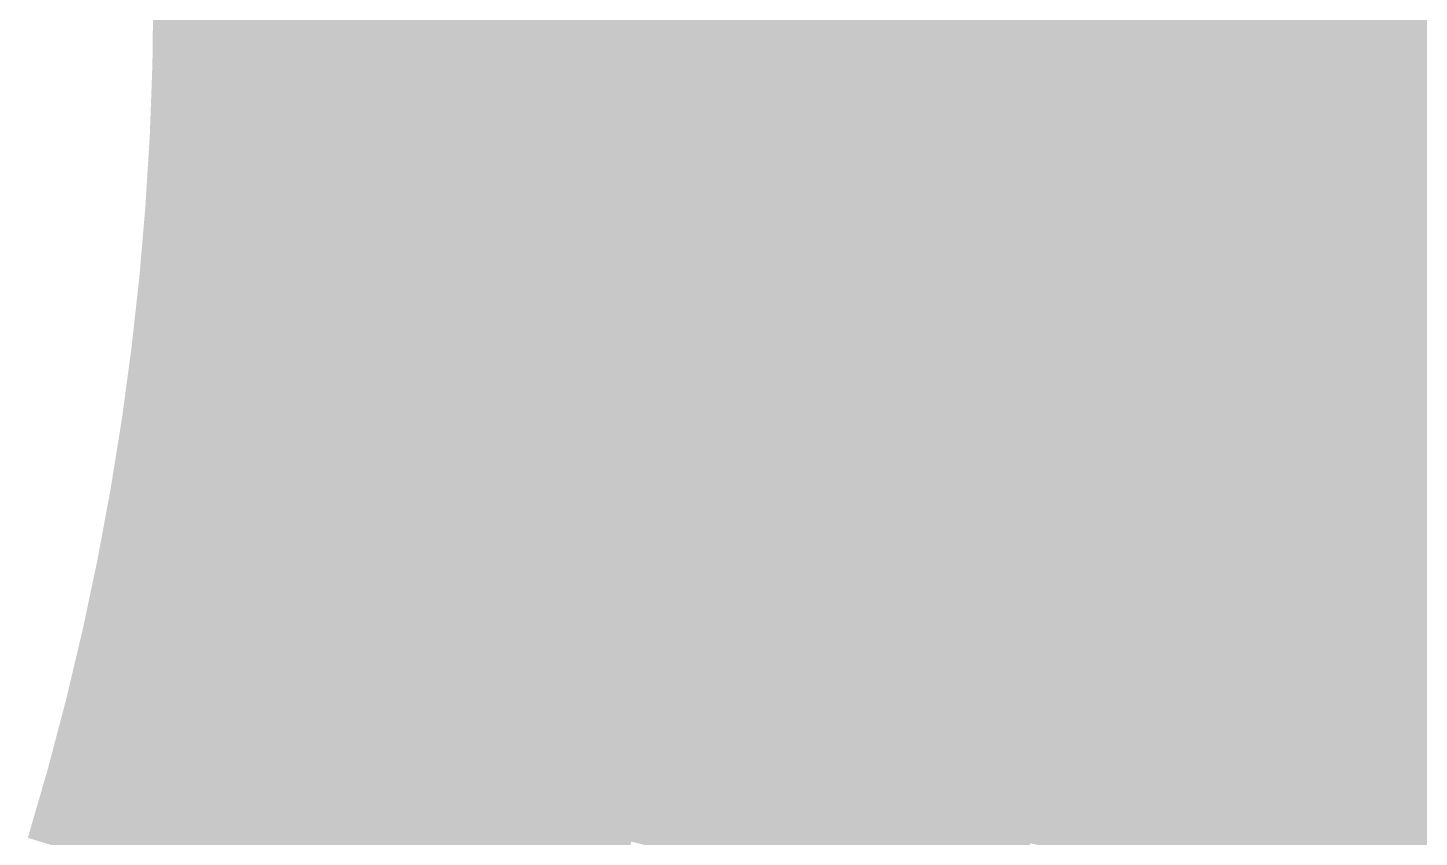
# Model space of a CAD drawing. Header units: inches. Extents: x -266 to 784, y -170 to 213.
# Drawn here: x 28.71 to 43.03, y -8.7 to -0.37 of the extents above; entities that cross this region are included whole.
import ezdxf

# ---------------------------------------------------------------- set-up
doc = ezdxf.new("R2010")
doc.units = ezdxf.units.IN
doc.header["$MEASUREMENT"] = 0

msp = doc.modelspace()

# ---------------------------------------------------------------- linework, layer by layer
at = {"color": 18, "true_color": 0x000000}
for points in [[(30, 0), (31, 0), (29.990965, -0.736237), (30.990663, -0.760778)], [(29.990965, -0.736237), (30.990663, -0.760778), (29.963864, -1.47203), (30.962659, -1.521098)], [(29.963864, -1.47203), (30.962659, -1.521098), (29.918714, -2.206937), (30.916004, -2.280501)], [(29.918714, -2.206937), (30.916004, -2.280501), (29.855542, -2.940514), (30.850727, -3.038531)], [(29.855542, -2.940514), (30.850727, -3.038531), (29.774386, -3.67232), (30.766866, -3.794731)], [(29.774386, -3.67232), (30.766866, -3.794731), (29.675295, -4.401914), (30.664472, -4.548645)], [(29.675295, -4.401914), (30.664472, -4.548645), (29.558329, -5.128857), (30.543607, -5.299819)], [(29.558329, -5.128857), (30.543607, -5.299819), (29.423558, -5.85271), (30.404344, -6.0478)], [(29.423558, -5.85271), (30.404344, -6.0478), (29.271064, -6.573037), (30.246766, -6.792138)], [(29.271064, -6.573037), (30.246766, -6.792138), (29.100938, -7.289405), (30.070969, -7.532386)], [(29.100938, -7.289405), (30.070969, -7.532386), (28.913282, -8.001383), (29.877058, -8.268095)], [(28.913282, -8.001383), (29.877058, -8.268095), (28.70821, -8.70854), (29.66515, -8.998825)]]:
    msp.add_solid(points, dxfattribs=at)
at = {"color": 18, "true_color": 0x040000}
for points in [[(31, 0), (32, 0), (30.990663, -0.760778), (31.990362, -0.785319)], [(30.990663, -0.760778), (31.990362, -0.785319), (30.962659, -1.521098), (31.961455, -1.570166)], [(30.962659, -1.521098), (31.961455, -1.570166), (30.916004, -2.280501), (31.913295, -2.354066)], [(30.916004, -2.280501), (31.913295, -2.354066), (30.850727, -3.038531), (31.845911, -3.136548)], [(30.850727, -3.038531), (31.845911, -3.136548), (30.766866, -3.794731), (31.759345, -3.917142)]]:
    msp.add_solid(points, dxfattribs=at)
at = {"color": 18, "true_color": 0x090000}
for points in [[(32, 0), (33, 0), (31.990362, -0.785319), (32.990061, -0.809861)], [(31.990362, -0.785319), (32.990061, -0.809861), (31.961455, -1.570166), (32.96025, -1.619233)], [(31.961455, -1.570166), (32.96025, -1.619233), (31.913295, -2.354066), (32.910585, -2.427631)]]:
    msp.add_solid(points, dxfattribs=at)
at = {"color": 18, "true_color": 0x0d0000}
for points in [[(33, 0), (34, 0), (32.990061, -0.809861), (33.98976, -0.834402)], [(32.990061, -0.809861), (33.98976, -0.834402), (32.96025, -1.619233), (33.959046, -1.668301)]]:
    msp.add_solid(points, dxfattribs=at)
at = {"color": 18, "true_color": 0x110000}
for points in [[(34, 0), (35, 0), (33.98976, -0.834402), (34.989459, -0.858943)], [(33.98976, -0.834402), (34.989459, -0.858943), (33.959046, -1.668301), (34.957841, -1.717369)]]:
    msp.add_solid(points, dxfattribs=at)
at = {"color": 18, "true_color": 0x150000}
msp.add_solid([(35, 0), (36, 0), (34.989459, -0.858943), (35.989157, -0.883484)], dxfattribs=at)
at = {"color": 18, "true_color": 0x1a0000}
msp.add_solid([(36, 0), (37, 0), (35.989157, -0.883484), (36.988856, -0.908025)], dxfattribs=at)
at = {"color": 18, "true_color": 0x1e0000}
msp.add_solid([(37, 0), (38, 0), (36.988856, -0.908025), (37.988555, -0.932567)], dxfattribs=at)
at = {"color": 18, "true_color": 0x220000}
msp.add_solid([(38, 0), (39, 0), (37.988555, -0.932567), (38.988254, -0.957108)], dxfattribs=at)
at = {"color": 18, "true_color": 0x260000}
msp.add_solid([(39, 0), (40, 0), (38.988254, -0.957108), (39.987953, -0.981649)], dxfattribs=at)
at = {"color": 18, "true_color": 0x2b0000}
msp.add_solid([(40, 0), (41, 0), (39.987953, -0.981649), (40.987652, -1.00619)], dxfattribs=at)
at = {"color": 18, "true_color": 0x2f0000}
msp.add_solid([(41, 0), (42, 0), (40.987652, -1.00619), (41.98735, -1.030732)], dxfattribs=at)
at = {"color": 18, "true_color": 0x330000}
msp.add_solid([(42, 0), (43, 0), (41.98735, -1.030732), (42.987049, -1.055273)], dxfattribs=at)
at = {"color": 18, "true_color": 0x370000}
msp.add_solid([(43, 0), (44, 0), (42.987049, -1.055273), (43.986748, -1.079814)], dxfattribs=at)
at = {"color": 18, "true_color": 0x150001}
for points in [[(34.989459, -0.858943), (35.989157, -0.883484), (34.957841, -1.717369), (35.956636, -1.766436)], [(34.957841, -1.717369), (35.956636, -1.766436), (34.905166, -2.57476), (35.902456, -2.648324)]]:
    msp.add_solid(points, dxfattribs=at)
at = {"color": 18, "true_color": 0x1a0001}
for points in [[(35.989157, -0.883484), (36.988856, -0.908025), (35.956636, -1.766436), (36.955432, -1.815504)], [(35.956636, -1.766436), (36.955432, -1.815504), (35.902456, -2.648324), (36.899747, -2.721889)]]:
    msp.add_solid(points, dxfattribs=at)
at = {"color": 18, "true_color": 0x1e0001}
msp.add_solid([(36.988856, -0.908025), (37.988555, -0.932567), (36.955432, -1.815504), (37.954227, -1.864572)], dxfattribs=at)
at = {"color": 18, "true_color": 0x220001}
msp.add_solid([(37.988555, -0.932567), (38.988254, -0.957108), (37.954227, -1.864572), (38.953023, -1.913639)], dxfattribs=at)
at = {"color": 18, "true_color": 0x260001}
msp.add_solid([(38.988254, -0.957108), (39.987953, -0.981649), (38.953023, -1.913639), (39.951818, -1.962707)], dxfattribs=at)
at = {"color": 18, "true_color": 0x2b0001}
msp.add_solid([(39.987953, -0.981649), (40.987652, -1.00619), (39.951818, -1.962707), (40.950614, -2.011775)], dxfattribs=at)
at = {"color": 18, "true_color": 0x2f0001}
msp.add_solid([(40.987652, -1.00619), (41.98735, -1.030732), (40.950614, -2.011775), (41.949409, -2.060842)], dxfattribs=at)
at = {"color": 18, "true_color": 0x330001}
msp.add_solid([(41.98735, -1.030732), (42.987049, -1.055273), (41.949409, -2.060842), (42.948205, -2.10991)], dxfattribs=at)
at = {"color": 18, "true_color": 0x370002}
msp.add_solid([(42.987049, -1.055273), (43.986748, -1.079814), (42.948205, -2.10991), (43.947, -2.158978)], dxfattribs=at)
at = {"color": 18, "true_color": 0x0d0001}
for points in [[(32.96025, -1.619233), (33.959046, -1.668301), (32.910585, -2.427631), (33.907876, -2.501195)], [(32.910585, -2.427631), (33.907876, -2.501195), (32.841096, -3.234566), (33.836281, -3.332583)], [(32.841096, -3.234566), (33.836281, -3.332583), (32.751825, -4.039552), (33.744304, -4.161963)]]:
    msp.add_solid(points, dxfattribs=at)
at = {"color": 18, "true_color": 0x110001}
for points in [[(33.959046, -1.668301), (34.957841, -1.717369), (33.907876, -2.501195), (34.905166, -2.57476)], [(33.907876, -2.501195), (34.905166, -2.57476), (33.836281, -3.332583), (34.831465, -3.4306)]]:
    msp.add_solid(points, dxfattribs=at)
at = {"color": 18, "true_color": 0x1e0002}
for points in [[(36.955432, -1.815504), (37.954227, -1.864572), (36.899747, -2.721889), (37.897037, -2.795453)], [(36.899747, -2.721889), (37.897037, -2.795453), (36.821835, -3.626634), (37.81702, -3.724651)]]:
    msp.add_solid(points, dxfattribs=at)
at = {"color": 18, "true_color": 0x220002}
msp.add_solid([(37.954227, -1.864572), (38.953023, -1.913639), (37.897037, -2.795453), (38.894328, -2.869018)], dxfattribs=at)
at = {"color": 18, "true_color": 0x260002}
msp.add_solid([(38.953023, -1.913639), (39.951818, -1.962707), (38.894328, -2.869018), (39.891618, -2.942583)], dxfattribs=at)
at = {"color": 18, "true_color": 0x2b0002}
msp.add_solid([(39.951818, -1.962707), (40.950614, -2.011775), (39.891618, -2.942583), (40.888909, -3.016147)], dxfattribs=at)
at = {"color": 18, "true_color": 0x2f0002}
msp.add_solid([(40.950614, -2.011775), (41.949409, -2.060842), (40.888909, -3.016147), (41.886199, -3.089712)], dxfattribs=at)
at = {"color": 18, "true_color": 0x330003}
msp.add_solid([(41.949409, -2.060842), (42.948205, -2.10991), (41.886199, -3.089712), (42.88349, -3.163276)], dxfattribs=at)
at = {"color": 18, "true_color": 0x370003}
msp.add_solid([(42.948205, -2.10991), (43.947, -2.158978), (42.88349, -3.163276), (43.88078, -3.236841)], dxfattribs=at)
at = {"color": 18, "true_color": 0x090001}
for points in [[(31.913295, -2.354066), (32.910585, -2.427631), (31.845911, -3.136548), (32.841096, -3.234566)], [(31.845911, -3.136548), (32.841096, -3.234566), (31.759345, -3.917142), (32.751825, -4.039552)], [(31.759345, -3.917142), (32.751825, -4.039552), (31.653648, -4.695375), (32.642825, -4.842106)], [(31.653648, -4.695375), (32.642825, -4.842106), (31.528885, -5.47078), (32.514162, -5.641742)], [(31.528885, -5.47078), (32.514162, -5.641742), (31.385129, -6.24289), (32.365914, -6.437981)]]:
    msp.add_solid(points, dxfattribs=at)
at = {"color": 18, "true_color": 0x150002}
for points in [[(34.905166, -2.57476), (35.902456, -2.648324), (34.831465, -3.4306), (35.82665, -3.528617)], [(34.831465, -3.4306), (35.82665, -3.528617), (34.736784, -4.284374), (35.729263, -4.406784)]]:
    msp.add_solid(points, dxfattribs=at)
at = {"color": 18, "true_color": 0x1a0002}
msp.add_solid([(35.902456, -2.648324), (36.899747, -2.721889), (35.82665, -3.528617), (36.821835, -3.626634)], dxfattribs=at)
at = {"color": 18, "true_color": 0x220003}
for points in [[(37.897037, -2.795453), (38.894328, -2.869018), (37.81702, -3.724651), (38.812204, -3.822668)], [(37.81702, -3.724651), (38.812204, -3.822668), (37.714222, -4.651606), (38.706702, -4.774016)]]:
    msp.add_solid(points, dxfattribs=at)
at = {"color": 18, "true_color": 0x260003}
msp.add_solid([(38.894328, -2.869018), (39.891618, -2.942583), (38.812204, -3.822668), (39.807389, -3.920686)], dxfattribs=at)
at = {"color": 18, "true_color": 0x2b0003}
msp.add_solid([(39.891618, -2.942583), (40.888909, -3.016147), (39.807389, -3.920686), (40.802574, -4.018703)], dxfattribs=at)
at = {"color": 18, "true_color": 0x2f0003}
msp.add_solid([(40.888909, -3.016147), (41.886199, -3.089712), (40.802574, -4.018703), (41.797759, -4.11672)], dxfattribs=at)
at = {"color": 18, "true_color": 0x330004}
msp.add_solid([(41.886199, -3.089712), (42.88349, -3.163276), (41.797759, -4.11672), (42.792943, -4.214737)], dxfattribs=at)
at = {"color": 18, "true_color": 0x370004}
msp.add_solid([(42.88349, -3.163276), (43.88078, -3.236841), (42.792943, -4.214737), (43.788128, -4.312754)], dxfattribs=at)
at = {"color": 18, "true_color": 0x110002}
for points in [[(33.836281, -3.332583), (34.831465, -3.4306), (33.744304, -4.161963), (34.736784, -4.284374)], [(33.744304, -4.161963), (34.736784, -4.284374), (33.632001, -4.988836), (34.621178, -5.135567)], [(33.632001, -4.988836), (34.621178, -5.135567), (33.49944, -5.812704), (34.484717, -5.983666)]]:
    msp.add_solid(points, dxfattribs=at)
at = {"color": 18, "true_color": 0x1a0003}
for points in [[(35.82665, -3.528617), (36.821835, -3.626634), (35.729263, -4.406784), (36.721743, -4.529195)], [(35.729263, -4.406784), (36.721743, -4.529195), (35.610354, -5.282297), (36.599531, -5.429028)]]:
    msp.add_solid(points, dxfattribs=at)
at = {"color": 18, "true_color": 0x1e0003}
msp.add_solid([(36.821835, -3.626634), (37.81702, -3.724651), (36.721743, -4.529195), (37.714222, -4.651606)], dxfattribs=at)
at = {"color": 18, "true_color": 0x040001}
for points in [[(30.766866, -3.794731), (31.759345, -3.917142), (30.664472, -4.548645), (31.653648, -4.695375)], [(30.664472, -4.548645), (31.653648, -4.695375), (30.543607, -5.299819), (31.528885, -5.47078)], [(30.543607, -5.299819), (31.528885, -5.47078), (30.404344, -6.0478), (31.385129, -6.24289)], [(30.404344, -6.0478), (31.385129, -6.24289), (30.246766, -6.792138), (31.222468, -7.01124)], [(30.246766, -6.792138), (31.222468, -7.01124), (30.070969, -7.532386), (31.041, -7.775366)], [(30.070969, -7.532386), (31.041, -7.775366), (29.877058, -8.268095), (30.840834, -8.534808)], [(29.877058, -8.268095), (30.840834, -8.534808), (29.66515, -8.998825), (30.622091, -9.28911)]]:
    msp.add_solid(points, dxfattribs=at)
at = {"color": 18, "true_color": 0x260004}
msp.add_solid([(38.812204, -3.822668), (39.807389, -3.920686), (38.706702, -4.774016), (39.699181, -4.896427)], dxfattribs=at)
at = {"color": 18, "true_color": 0x2b0004}
msp.add_solid([(39.807389, -3.920686), (40.802574, -4.018703), (39.699181, -4.896427), (40.691661, -5.018838)], dxfattribs=at)
at = {"color": 18, "true_color": 0x0d0002}
for points in [[(32.751825, -4.039552), (33.744304, -4.161963), (32.642825, -4.842106), (33.632001, -4.988836)], [(32.642825, -4.842106), (33.632001, -4.988836), (32.514162, -5.641742), (33.49944, -5.812704)], [(32.514162, -5.641742), (33.49944, -5.812704), (32.365914, -6.437981), (33.3467, -6.633071)], [(32.365914, -6.437981), (33.3467, -6.633071), (32.19817, -7.230341), (33.173872, -7.449442)]]:
    msp.add_solid(points, dxfattribs=at)
at = {"color": 18, "true_color": 0x2f0005}
msp.add_solid([(40.802574, -4.018703), (41.797759, -4.11672), (40.691661, -5.018838), (41.68414, -5.141248)], dxfattribs=at)
at = {"color": 18, "true_color": 0x330005}
msp.add_solid([(41.797759, -4.11672), (42.792943, -4.214737), (41.68414, -5.141248), (42.67662, -5.263659)], dxfattribs=at)
at = {"color": 18, "true_color": 0x150003}
for points in [[(34.736784, -4.284374), (35.729263, -4.406784), (34.621178, -5.135567), (35.610354, -5.282297)], [(34.621178, -5.135567), (35.610354, -5.282297), (34.484717, -5.983666), (35.469995, -6.154628)]]:
    msp.add_solid(points, dxfattribs=at)
at = {"color": 18, "true_color": 0x370005}
msp.add_solid([(42.792943, -4.214737), (43.788128, -4.312754), (42.67662, -5.263659), (43.6691, -5.38607)], dxfattribs=at)
at = {"color": 18, "true_color": 0x1e0004}
for points in [[(36.721743, -4.529195), (37.714222, -4.651606), (36.599531, -5.429028), (37.588707, -5.575758)], [(36.599531, -5.429028), (37.588707, -5.575758), (36.455273, -6.32559), (37.44055, -6.496552)]]:
    msp.add_solid(points, dxfattribs=at)
at = {"color": 18, "true_color": 0x220004}
msp.add_solid([(37.714222, -4.651606), (38.706702, -4.774016), (37.588707, -5.575758), (38.577884, -5.722489)], dxfattribs=at)
at = {"color": 18, "true_color": 0x260005}
msp.add_solid([(38.706702, -4.774016), (39.699181, -4.896427), (38.577884, -5.722489), (39.56706, -5.869219)], dxfattribs=at)
at = {"color": 18, "true_color": 0x2b0005}
msp.add_solid([(39.699181, -4.896427), (40.691661, -5.018838), (39.56706, -5.869219), (40.556237, -6.015949)], dxfattribs=at)
at = {"color": 18, "true_color": 0x2f0006}
msp.add_solid([(40.691661, -5.018838), (41.68414, -5.141248), (40.556237, -6.015949), (41.545413, -6.16268)], dxfattribs=at)
at = {"color": 18, "true_color": 0x330006}
msp.add_solid([(41.68414, -5.141248), (42.67662, -5.263659), (41.545413, -6.16268), (42.53459, -6.30941)], dxfattribs=at)
at = {"color": 18, "true_color": 0x1a0004}
for points in [[(35.610354, -5.282297), (36.599531, -5.429028), (35.469995, -6.154628), (36.455273, -6.32559)], [(35.469995, -6.154628), (36.455273, -6.32559), (35.30827, -7.023252), (36.289055, -7.218342)]]:
    msp.add_solid(points, dxfattribs=at)
at = {"color": 18, "true_color": 0x370007}
msp.add_solid([(42.67662, -5.263659), (43.6691, -5.38607), (42.53459, -6.30941), (43.523766, -6.456141)], dxfattribs=at)
at = {"color": 18, "true_color": 0x220005}
msp.add_solid([(37.588707, -5.575758), (38.577884, -5.722489), (37.44055, -6.496552), (38.425828, -6.667514)], dxfattribs=at)
at = {"color": 18, "true_color": 0x260006}
for points in [[(38.577884, -5.722489), (39.56706, -5.869219), (38.425828, -6.667514), (39.411106, -6.838476)], [(38.425828, -6.667514), (39.411106, -6.838476), (38.250626, -7.608523), (39.231411, -7.803613)]]:
    msp.add_solid(points, dxfattribs=at)
at = {"color": 18, "true_color": 0x110003}
for points in [[(33.49944, -5.812704), (34.484717, -5.983666), (33.3467, -6.633071), (34.327485, -6.828161)], [(33.3467, -6.633071), (34.327485, -6.828161), (33.173872, -7.449442), (34.149575, -7.668543)]]:
    msp.add_solid(points, dxfattribs=at)
at = {"color": 18, "true_color": 0x2b0006}
msp.add_solid([(39.56706, -5.869219), (40.556237, -6.015949), (39.411106, -6.838476), (40.396383, -7.009437)], dxfattribs=at)
at = {"color": 18, "true_color": 0x150004}
for points in [[(34.484717, -5.983666), (35.469995, -6.154628), (34.327485, -6.828161), (35.30827, -7.023252)], [(34.327485, -6.828161), (35.30827, -7.023252), (34.149575, -7.668543), (35.125277, -7.887645)]]:
    msp.add_solid(points, dxfattribs=at)
at = {"color": 18, "true_color": 0x2f0007}
msp.add_solid([(40.556237, -6.015949), (41.545413, -6.16268), (40.396383, -7.009437), (41.381661, -7.180399)], dxfattribs=at)
at = {"color": 18, "true_color": 0x090002}
for points in [[(31.385129, -6.24289), (32.365914, -6.437981), (31.222468, -7.01124), (32.19817, -7.230341)], [(31.222468, -7.01124), (32.19817, -7.230341), (31.041, -7.775366), (32.011031, -8.018346)], [(31.041, -7.775366), (32.011031, -8.018346), (30.840834, -8.534808), (31.80461, -8.801521)], [(30.840834, -8.534808), (31.80461, -8.801521), (30.622091, -9.28911), (31.579031, -9.579394)]]:
    msp.add_solid(points, dxfattribs=at)
at = {"color": 18, "true_color": 0x330007}
msp.add_solid([(41.545413, -6.16268), (42.53459, -6.30941), (41.381661, -7.180399), (42.366939, -7.351361)], dxfattribs=at)
at = {"color": 18, "true_color": 0x1e0005}
msp.add_solid([(36.455273, -6.32559), (37.44055, -6.496552), (36.289055, -7.218342), (37.269841, -7.413432)], dxfattribs=at)
at = {"color": 18, "true_color": 0x370008}
msp.add_solid([(42.53459, -6.30941), (43.523766, -6.456141), (42.366939, -7.351361), (43.352216, -7.522323)], dxfattribs=at)
at = {"color": 18, "true_color": 0x220006}
msp.add_solid([(37.44055, -6.496552), (38.425828, -6.667514), (37.269841, -7.413432), (38.250626, -7.608523)], dxfattribs=at)
at = {"color": 18, "true_color": 0x2b0007}
msp.add_solid([(39.411106, -6.838476), (40.396383, -7.009437), (39.231411, -7.803613), (40.212196, -7.998703)], dxfattribs=at)
at = {"color": 18, "true_color": 0x2f0008}
msp.add_solid([(40.396383, -7.009437), (41.381661, -7.180399), (40.212196, -7.998703), (41.192982, -8.193794)], dxfattribs=at)
at = {"color": 18, "true_color": 0x1a0005}
msp.add_solid([(35.30827, -7.023252), (36.289055, -7.218342), (35.125277, -7.887645), (36.100979, -8.106746)], dxfattribs=at)
at = {"color": 18, "true_color": 0x0d0003}
for points in [[(32.19817, -7.230341), (33.173872, -7.449442), (32.011031, -8.018346), (32.981063, -8.261326)], [(32.011031, -8.018346), (32.981063, -8.261326), (31.80461, -8.801521), (32.768386, -9.068234)]]:
    msp.add_solid(points, dxfattribs=at)
at = {"color": 18, "true_color": 0x1e0006}
for points in [[(36.289055, -7.218342), (37.269841, -7.413432), (36.100979, -8.106746), (37.076681, -8.325847)], [(36.100979, -8.106746), (37.076681, -8.325847), (35.891156, -8.990267), (36.861188, -9.233247)]]:
    msp.add_solid(points, dxfattribs=at)
at = {"color": 18, "true_color": 0x330009}
msp.add_solid([(41.381661, -7.180399), (42.366939, -7.351361), (41.192982, -8.193794), (42.173767, -8.388884)], dxfattribs=at)
at = {"color": 18, "true_color": 0x220007}
for points in [[(37.269841, -7.413432), (38.250626, -7.608523), (37.076681, -8.325847), (38.052383, -8.544948)], [(37.076681, -8.325847), (38.052383, -8.544948), (36.861188, -9.233247), (37.831219, -9.476227)]]:
    msp.add_solid(points, dxfattribs=at)
at = {"color": 18, "true_color": 0x370009}
msp.add_solid([(42.366939, -7.351361), (43.352216, -7.522323), (42.173767, -8.388884), (43.154552, -8.583974)], dxfattribs=at)
at = {"color": 18, "true_color": 0x110004}
for points in [[(33.173872, -7.449442), (34.149575, -7.668543), (32.981063, -8.261326), (33.951094, -8.504306)], [(32.981063, -8.261326), (33.951094, -8.504306), (32.768386, -9.068234), (33.732162, -9.334947)]]:
    msp.add_solid(points, dxfattribs=at)
at = {"color": 18, "true_color": 0x150005}
for points in [[(34.149575, -7.668543), (35.125277, -7.887645), (33.951094, -8.504306), (34.921125, -8.747286)], [(33.951094, -8.504306), (34.921125, -8.747286), (33.732162, -9.334947), (34.695938, -9.601659)]]:
    msp.add_solid(points, dxfattribs=at)
at = {"color": 18, "true_color": 0x260007}
msp.add_solid([(38.250626, -7.608523), (39.231411, -7.803613), (38.052383, -8.544948), (39.028085, -8.76405)], dxfattribs=at)
at = {"color": 18, "true_color": 0x2b0008}
msp.add_solid([(39.231411, -7.803613), (40.212196, -7.998703), (39.028085, -8.76405), (40.003787, -8.983151)], dxfattribs=at)
at = {"color": 18, "true_color": 0x1a0006}
msp.add_solid([(35.125277, -7.887645), (36.100979, -8.106746), (34.921125, -8.747286), (35.891156, -8.990267)], dxfattribs=at)
at = {"color": 18, "true_color": 0x2f0009}
msp.add_solid([(40.212196, -7.998703), (41.192982, -8.193794), (40.003787, -8.983151), (40.979489, -9.202252)], dxfattribs=at)
at = {"color": 248, "true_color": 0x33000a}
msp.add_solid([(41.192982, -8.193794), (42.173767, -8.388884), (40.979489, -9.202252), (41.955192, -9.421353)], dxfattribs=at)
at = {"color": 248, "true_color": 0x37000b}
msp.add_solid([(42.173767, -8.388884), (43.154552, -8.583974), (41.955192, -9.421353), (42.930894, -9.640455)], dxfattribs=at)
at = {"color": 18, "true_color": 0x260008}
msp.add_solid([(38.052383, -8.544948), (39.028085, -8.76405), (37.831219, -9.476227), (38.80125, -9.719207)], dxfattribs=at)
at = {"color": 248, "true_color": 0x3c000b}
msp.add_solid([(43.154552, -8.583974), (44.135338, -8.779064), (42.930894, -9.640455), (43.906596, -9.859556)], dxfattribs=at)

doc.saveas('drawing.dxf')
